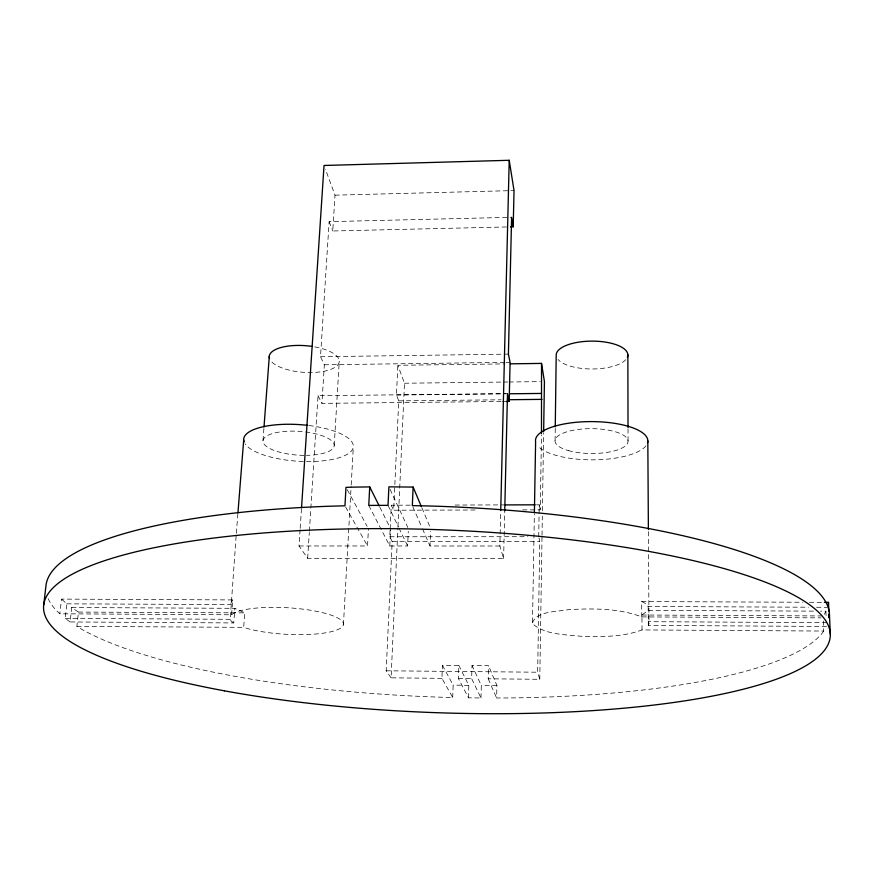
<?xml version="1.0" encoding="UTF-8"?>
<svg xmlns="http://www.w3.org/2000/svg" width="874" height="874" viewBox="0 0 874 874"><rect width="100%" height="100%" fill="white"/><g stroke="black" fill="none" stroke-linecap="round" stroke-linejoin="round"><path stroke-width="0.66" stroke-dasharray="4.37 3.28" d="M555.088 440.485L555.252 428.205M538.723 536.691L539.236 504.811L536.516 504.822M71.701 607.528L234.877 608.326L233.74 622.933L70.095 621.96L71.701 607.528L78.442 612.073L76.879 626.374L81.883 629.367A392.055 95.353 2.1 0 0 441.84 697.223L452.721 697.507L441.938 678.333L442.397 665.267L458.839 665.42L458.424 678.497L468.442 697.823L480.973 697.965L471.643 678.628L472.026 665.529L488.544 665.682L488.205 678.792L539.782 679.306L537.663 672.215L539.761 541.476L538.974 537.892M522.619 509.892L540.263 509.859L541.465 434.837M539.782 679.306L542.011 536.56M542.033 535.194L542.328 516.163M542.415 510.722L543.617 433.231M823.308 620.988L823.734 631.061L642.019 629.925C622.605 637.233 601.115 636.84 580.686 636.25C564.801 634.469 546.097 634.895 533.206 624.32L532.495 622.878L534.364 513.923M300.099 529.655L299.028 545.966L307.659 558.322L503.621 558.541L499.862 546.01L500.693 511.935M823.734 631.061L821.374 634.185A392.055 95.353 2.1 0 1 507.423 697.965L496.618 698.009L496.924 685.533L488.544 665.682M503.621 558.541L504.735 510.842M480.973 697.965L481.323 685.511L472.026 665.529M468.442 697.823L468.814 685.38L458.839 665.42M452.721 697.507L453.136 685.074L442.397 665.267M499.862 546.01L430.019 545.988L430.587 531.348M368.762 505.401L389.782 545.988L407.634 545.988L408.267 531.359M441.938 678.333L391.082 677.831L397.91 527.798M397.965 526.432L404.476 383.227L397.856 365.288L504.932 363.89M391.082 677.831L386.177 670.795L392.186 541.487L389.782 536.767L390.099 530.19M390.154 528.879L391.268 505.227L410.277 505.172M394.84 484.567L398.73 400.871L396.457 395.015L397.856 365.288M389.782 545.988L390.602 528.726M475.106 510.012L393.65 510.208L394.775 485.911M299.028 545.966L367.539 545.977L368.424 528.748M343.438 624.593L351.13 486.283M351.206 484.928L353.325 446.964M334.229 445.401L339.254 361.213M501.042 401.505L321.927 403.362L324.352 364.775L320.507 356.723L329.127 221.646L511.607 217.298M506.417 226.967L332.754 230.987L335.004 195.175L325.401 169.185M307.659 558.322L309.298 532.572M309.385 531.217L310.773 509.531M310.849 508.176L318.027 395.693L507.477 393.628M300.186 528.3L301.443 509.269M262.998 440.507L263.915 428.26M48.19 598.668A392.055 95.353 2.1 0 0 56.46 610.576L59.825 613.788L231.577 614.783L233.981 613.024A57.018 13.296 3.3 0 1 313.886 610.817A57.018 13.296 3.3 0 1 333.289 631.159A57.018 13.296 3.3 0 1 249.265 629.04L243.682 627.346L244.786 612.871L234.877 608.326M233.74 622.933L231.206 621.119L230.201 619.305L236.231 534.604M236.341 533.249L237.826 514.327M231.577 614.783L232.746 599.914L61.486 599.105L59.825 613.788M826.531 626.461L648.322 625.402L649 623.555L648.399 530.868M70.095 621.96L65.222 618.366L66.85 603.825L61.486 599.105M532.495 622.878C536.308 610.729 557.962 611.887 568.406 609.648C592.856 608.37 618.53 608.075 641.756 616.902L821.025 617.863M230.791 603.519L232.746 599.914M824.313 614.291L825.886 611.199L820.457 611.166M642.019 629.925L641.942 615.012L648.224 610.336L815.038 611.144M335.004 195.175L514.032 190.565M320.507 356.723L508.406 354.134M324.352 364.775L504.659 362.393M506.013 362.382L510.088 362.328M404.476 383.227L502.31 382.069M503.664 382.058L507.739 382.004M509.094 381.993L540.351 381.621M396.457 395.015L505.576 393.824M398.73 400.871L501.097 399.8M502.397 401.483L506.472 401.45M496.924 685.533L481.323 685.511M455.07 505.052L503.937 504.91M389.782 536.767L527.885 536.702M392.186 541.487L539.761 541.476M641.756 616.902L641.68 601.563L802.594 602.252M809.411 602.273L824.411 602.339M66.85 603.825L231.359 604.579M641.68 601.563L644.946 603.18L648.158 606.49L808.417 607.222M816.567 607.266L827.438 607.31M78.442 612.073L244.786 612.871M641.942 615.012L821.735 615.941M65.222 618.366L230.201 619.305M826.728 622.692L648.257 621.676L649 623.555M76.879 626.374L243.682 627.346M386.177 670.795L537.663 672.215M458.424 678.497L471.643 678.628M468.814 685.38L453.136 685.074M345.623 506.986L367.539 545.977M347.284 489.724L367.146 526.377M318.027 395.693L321.927 403.362M379.862 507.226L389.4 526.334M388.023 505.347L398.413 526.869M398.981 528.06L407.634 545.988M391.268 505.227L393.65 510.208M390.055 489.298L407.808 527.47M412.867 506.844L421.978 527.645M422.513 528.868L430.019 545.988M488.205 678.792L496.618 698.009M421.902 507.881L430.172 527.459M329.127 221.646L332.754 230.987M539.236 504.811L540.263 509.859M825.886 611.199L826.203 618.825M648.158 606.49L648.322 625.402M628.024 428.926L628.056 441.053M645.941 445.849A56.165 19.13 0.2 0 1 592.004 459.844A56.165 19.13 0.2 0 1 537.565 445.653M309.046 425.529A54.953 18.321 3.9 0 1 353.293 447.16A54.953 18.321 3.9 0 1 303.376 461.494A54.953 18.321 3.9 0 1 245.113 443.883M303.988 455.365A35.714 11.908 3.9 0 1 265.084 437.175A35.714 11.908 3.9 0 1 325.325 436.967A35.714 11.908 3.9 0 1 306.457 455.354M314.771 346.88A35.08 13.35 4.2 0 1 328.995 369.997A35.08 13.35 4.2 0 1 270.864 360.929M625.74 359.738A35.834 13.929 -0.1 0 1 591.578 368.981A35.834 13.929 -0.1 0 1 558.016 359.476M568.319 450.558A36.5 12.422 0.3 0 0 627.543 443.271A36.5 12.422 0.3 0 0 578.817 429.374A36.5 12.422 0.3 0 0 568.319 450.558"/><path stroke-width="1.31" d="M555.263 426.84L556.214 354.571A35.834 13.929 -0.1 0 1 595.664 341.188A35.834 13.929 -0.1 0 1 627.357 357.335M541.487 433.471L541.53 363.409L510.361 363.824M543.639 431.876L544.426 381.577L541.53 363.409M534.396 512.557L535.609 441.741A56.165 19.13 0.2 0 1 592.747 421.607A56.165 19.13 0.2 0 1 647.525 442.91M506.472 401.45L509.181 401.417L510.088 362.328L508.406 354.134L511.607 217.298L513.202 226.814L510.492 226.879M513.202 226.814L514.032 190.565L509.214 160.292L324.036 165.47L301.53 507.914M500.726 510.569L509.214 160.292M504.735 510.842L507.477 393.628L509.181 401.417M43.711 605.059L45.994 585.449A392.055 95.353 2.1 0 1 328.679 506.254L344.957 505.806L345.995 487.353L354.32 487.113L369.724 486.916L368.762 505.401L388.023 505.347L388.908 486.84L413.118 487.08L412.331 505.62L429.21 505.98A392.055 95.353 2.1 0 1 829.448 614.52L830.3 634.229M264.014 426.894L269.312 356.1M828.366 604.12L828.497 602.361L824.411 602.339M237.936 512.972L243.693 439.993M829.448 614.52L829.175 617.907L829 614.018M509.673 393.781L541.05 393.442M509.28 399.713L542.033 399.374M505.303 504.91L535.161 504.822M369.724 486.916L379.261 506.024M413.118 487.08L421.388 506.658M828.497 602.361L828.891 611.429M647.82 440.911L648.388 529.502M627.86 354.844L628.024 427.583M244.108 441.938A54.953 18.321 3.9 0 1 307.746 425.376M269.531 358.504A35.08 13.35 4.2 0 1 312.313 346.465M224.432 690.831A393.628 91.475 2.1 0 0 829.874 639.113A393.628 91.475 2.1 0 0 256.497 533.577A393.628 91.475 2.1 0 0 224.432 690.831"/></g></svg>
